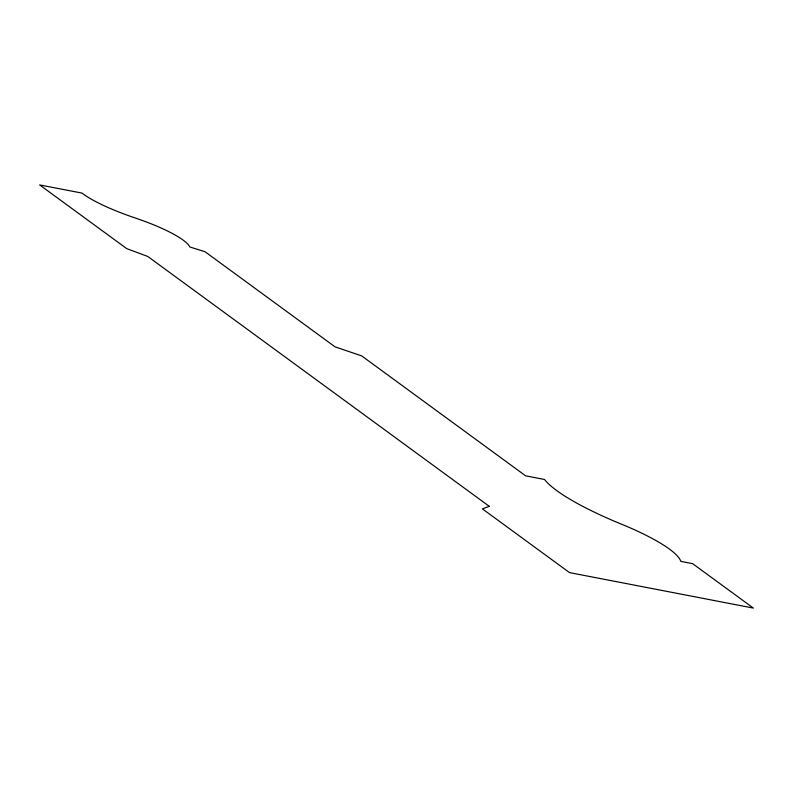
<?xml version="1.0" encoding="UTF-8"?>
<svg xmlns="http://www.w3.org/2000/svg" width="793" height="793" viewBox="0 0 793 793"><rect width="100%" height="100%" fill="white"/><g stroke="black" fill="none" stroke-linecap="round" stroke-linejoin="round"><path stroke-width="1.19" d="M489.251 506.321L482.402 508.868L569.513 572.605L753.35 608.082L692.636 563.664L680.82 561.385A111.763 22.283 17.7 0 0 625.707 525.908A149.233 29.747 17.7 0 1 544.523 479.487L525.61 475.83L361.697 355.898L335.003 346.828L205.08 251.768L189.755 246.94A67.088 13.372 17.7 0 0 135.444 218.055A72.887 14.532 17.7 0 1 81.986 193.086L39.65 184.918L126.761 248.655L147.766 256.456L489.251 506.321"/></g></svg>
